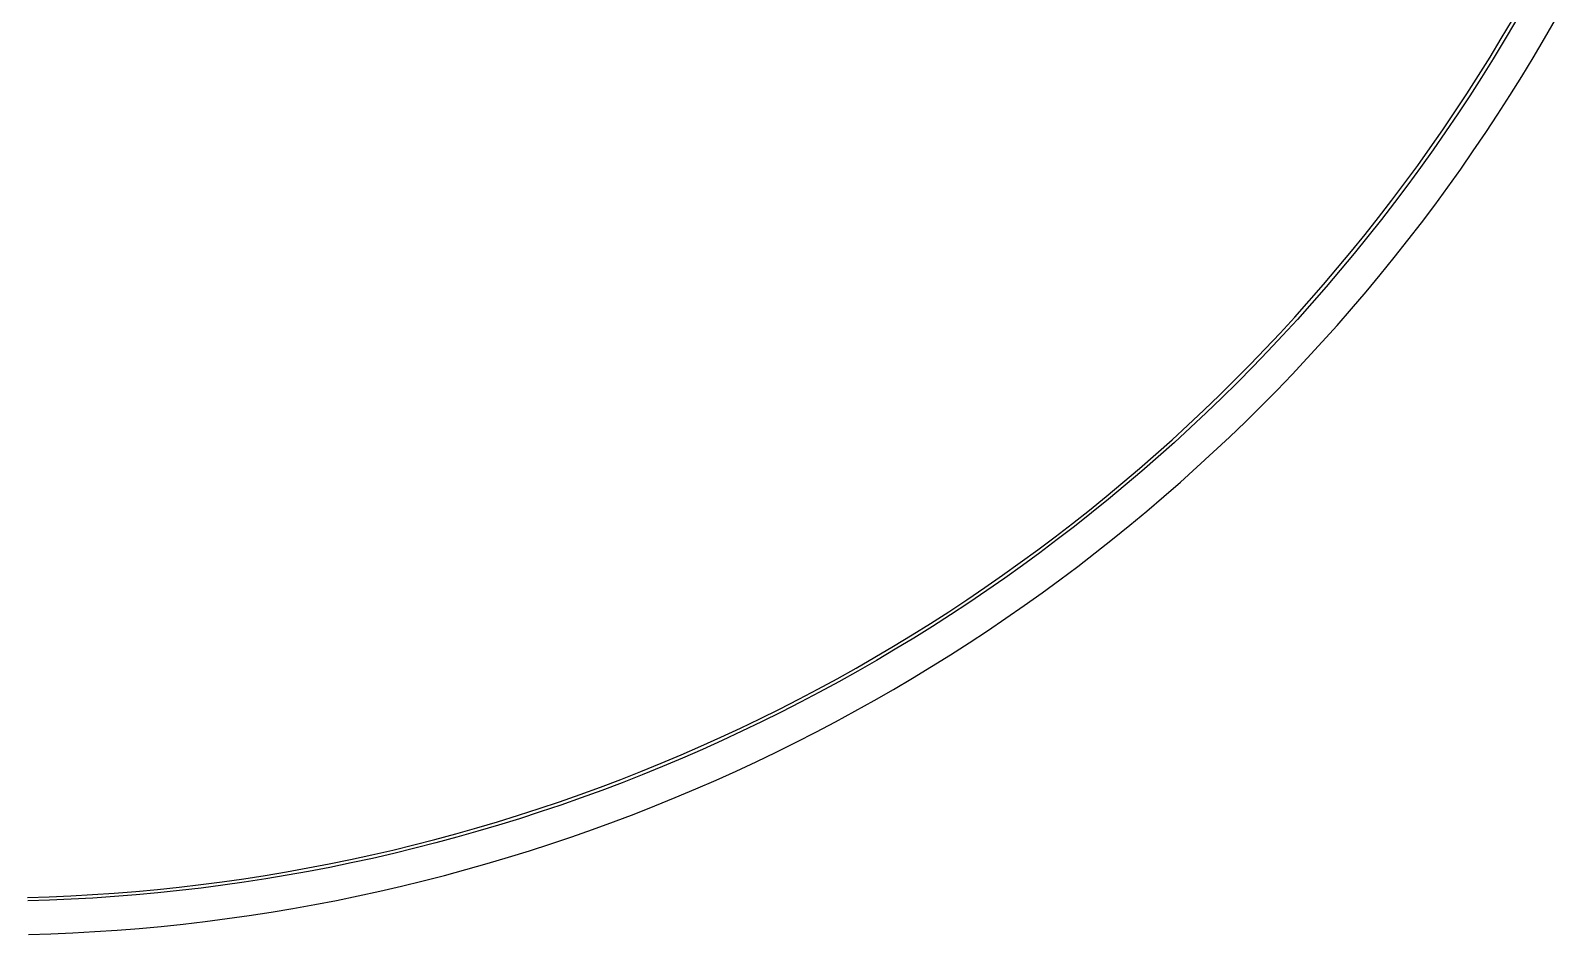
# Model space of a CAD drawing. Header units: metres. Extents: x -16 to 132, y -40 to 113.
# Drawn here: x 57.2 to 121.8, y -39.7 to -1.4 of the extents above; entities that cross this region are included whole.
import ezdxf

# ---------------------------------------------------------------- set-up
doc = ezdxf.new("R2010")
doc.units = ezdxf.units.M

msp = doc.modelspace()

# ---------------------------------------------------------------- linework, layer by layer
for p, q in [((119.486, -1.70554), (119.954, -0.91399)), ((120.083, -0.98952), (119.614, -1.78264)), ((121.314, -1.70706), (121.782, -0.8931)), ((119.008, -2.49126), (119.486, -1.70554)), ((119.614, -1.78264), (119.136, -2.56995)), ((120.837, -2.51524), (121.314, -1.70706)), ((118.521, -3.27107), (119.008, -2.49126)), ((119.136, -2.56995), (118.648, -3.35133)), ((120.349, -3.31749), (120.837, -2.51524)), ((118.024, -4.04486), (118.521, -3.27107)), ((118.648, -3.35133), (118.15, -4.12665)), ((119.852, -4.11369), (120.349, -3.31749)), ((117.518, -4.81248), (118.024, -4.04486)), ((118.15, -4.12665), (117.643, -4.89581)), ((119.345, -4.90375), (119.852, -4.11369)), ((117.003, -5.57384), (117.518, -4.81248)), ((117.643, -4.89581), (117.126, -5.65869)), ((118.828, -5.6875), (119.345, -4.90375)), ((116.478, -6.32881), (117.003, -5.57384)), ((117.126, -5.65869), (116.601, -6.41518)), ((118.301, -6.46486), (118.828, -5.6875)), ((115.944, -7.07729), (116.478, -6.32881)), ((116.601, -6.41518), (116.065, -7.16516)), ((115.401, -7.81915), (115.944, -7.07729)), ((117.766, -7.2357), (118.301, -6.46486)), ((116.065, -7.16516), (115.521, -7.90851)), ((117.22, -7.99992), (117.766, -7.2357)), ((114.848, -8.55429), (115.401, -7.81915)), ((115.521, -7.90851), (114.968, -8.64513)), ((116.666, -8.75737), (117.22, -7.99992)), ((114.287, -9.28261), (114.848, -8.55429)), ((114.968, -8.64513), (114.406, -9.37489)), ((116.102, -9.50798), (116.666, -8.75737)), ((113.717, -10.004), (114.287, -9.28261)), ((114.406, -9.37489), (113.834, -10.0977)), ((115.529, -10.2516), (116.102, -9.50798)), ((113.138, -10.7183), (113.717, -10.004)), ((113.834, -10.0977), (113.254, -10.8135)), ((114.947, -10.9881), (115.529, -10.2516)), ((112.551, -11.4255), (113.138, -10.7183)), ((113.254, -10.8135), (112.665, -11.522)), ((111.954, -12.1254), (112.551, -11.4255)), ((112.665, -11.522), (112.068, -12.2233)), ((114.356, -11.7175), (114.947, -10.9881)), ((111.349, -12.8179), (111.954, -12.1254)), ((112.068, -12.2233), (111.462, -12.9173)), ((113.756, -12.4395), (114.356, -11.7175)), ((110.736, -13.5029), (111.349, -12.8179)), ((111.462, -12.9173), (110.847, -13.6037)), ((113.147, -13.1541), (113.756, -12.4395)), ((110.115, -14.1804), (110.736, -13.5029)), ((112.529, -13.8612), (113.147, -13.1541)), ((109.485, -14.8502), (110.115, -14.1804)), ((110.847, -13.6037), (110.224, -14.2825)), ((111.903, -14.5606), (112.529, -13.8612)), ((108.847, -15.5122), (109.485, -14.8502)), ((110.224, -14.2825), (109.593, -14.9536)), ((111.268, -15.2523), (111.903, -14.5606)), ((109.593, -14.9536), (108.954, -15.617)), ((110.625, -15.9362), (111.268, -15.2523)), ((108.2, -16.1664), (108.847, -15.5122)), ((108.954, -15.617), (108.306, -16.2724)), ((109.974, -16.6122), (110.625, -15.9362)), ((107.546, -16.8125), (108.2, -16.1664)), ((108.306, -16.2724), (107.651, -16.9199)), ((109.314, -17.28), (109.974, -16.6122)), ((106.884, -17.4506), (107.546, -16.8125)), ((107.651, -16.9199), (106.988, -17.5592)), ((108.646, -17.9398), (109.314, -17.28)), ((105.537, -18.7021), (106.214, -18.0805)), ((106.214, -18.0805), (106.884, -17.4506)), ((106.988, -17.5592), (106.317, -18.1904)), ((107.97, -18.5913), (108.646, -17.9398)), ((104.852, -19.3154), (105.537, -18.7021)), ((106.317, -18.1904), (105.638, -18.8133)), ((107.286, -19.2344), (107.97, -18.5913)), ((104.159, -19.9203), (104.852, -19.3154)), ((105.638, -18.8133), (104.951, -19.4278)), ((106.595, -19.8691), (107.286, -19.2344)), ((103.459, -20.5165), (104.159, -19.9203)), ((104.951, -19.4278), (104.257, -20.0338)), ((105.895, -20.4953), (106.595, -19.8691)), ((102.752, -21.1042), (103.459, -20.5165)), ((103.556, -20.6313), (102.847, -21.2201)), ((104.257, -20.0338), (103.556, -20.6313)), ((105.188, -21.1129), (105.895, -20.4953)), ((102.038, -21.6831), (102.752, -21.1042)), ((102.847, -21.2201), (102.132, -21.8002)), ((104.474, -21.7217), (105.188, -21.1129)), ((101.317, -22.2532), (102.038, -21.6831)), ((102.132, -21.8002), (101.409, -22.3715)), ((103.751, -22.3217), (104.474, -21.7217)), ((100.588, -22.8145), (101.317, -22.2532)), ((101.409, -22.3715), (100.679, -22.9338)), ((103.022, -22.9128), (103.751, -22.3217)), ((99.8532, -23.3667), (100.588, -22.8145)), ((100.679, -22.9338), (99.9425, -23.4872)), ((102.286, -23.4949), (103.022, -22.9128)), ((99.1113, -23.9099), (99.8532, -23.3667)), ((99.9425, -23.4872), (99.1992, -24.0314)), ((101.542, -24.0679), (102.286, -23.4949)), ((97.6078, -24.9687), (98.3628, -24.4439)), ((98.3628, -24.4439), (99.1113, -23.9099)), ((99.1992, -24.0314), (98.4492, -24.5666)), ((100.791, -24.6318), (101.542, -24.0679)), ((96.8465, -25.4842), (97.6078, -24.9687)), ((97.6927, -25.0924), (96.9298, -25.609)), ((98.4492, -24.5666), (97.6927, -25.0924)), ((99.2697, -25.7316), (100.034, -25.1864)), ((100.034, -25.1864), (100.791, -24.6318)), ((96.0789, -25.9904), (96.8465, -25.4842)), ((96.9298, -25.609), (96.1607, -26.1161)), ((98.4989, -26.2675), (99.2697, -25.7316)), ((95.3051, -26.487), (96.0789, -25.9904)), ((96.1607, -26.1161), (95.3853, -26.6138)), ((97.7215, -26.7938), (98.4989, -26.2675)), ((93.7395, -27.4517), (94.5253, -26.9742)), ((94.604, -27.1019), (93.8167, -27.5804)), ((94.5253, -26.9742), (95.3051, -26.487)), ((95.3853, -26.6138), (94.604, -27.1019)), ((96.9378, -27.3106), (97.7215, -26.7938)), ((92.948, -27.9196), (93.7395, -27.4517)), ((93.8167, -27.5804), (93.0235, -28.0491)), ((96.1477, -27.8177), (96.9378, -27.3106)), ((91.348, -28.8259), (92.1508, -28.3777)), ((92.1508, -28.3777), (92.948, -27.9196)), ((93.0235, -28.0491), (92.2247, -28.5082)), ((94.5493, -28.8026), (95.3515, -28.315)), ((95.3515, -28.315), (96.1477, -27.8177)), ((90.5398, -29.2643), (91.348, -28.8259)), ((91.4203, -28.9574), (90.6105, -29.3966)), ((92.2247, -28.5082), (91.4203, -28.9574)), ((93.7411, -29.2803), (94.5493, -28.8026)), ((88.9075, -30.1112), (89.7263, -29.6928)), ((89.7263, -29.6928), (90.5398, -29.2643)), ((90.6105, -29.3966), (89.7953, -29.8259)), ((92.9271, -29.748), (93.7411, -29.2803)), ((88.0837, -30.5196), (88.9075, -30.1112)), ((88.975, -30.2452), (88.1495, -30.6544)), ((89.7953, -29.8259), (88.975, -30.2452)), ((91.2822, -30.6534), (92.1075, -30.2057)), ((92.1075, -30.2057), (92.9271, -29.748)), ((86.4214, -31.3058), (87.255, -30.9178)), ((87.255, -30.9178), (88.0837, -30.5196)), ((88.1495, -30.6544), (87.3191, -31.0534)), ((90.4516, -31.0908), (91.2822, -30.6534)), ((85.5831, -31.6835), (86.4214, -31.3058)), ((86.4838, -31.4422), (85.6439, -31.8207)), ((87.3191, -31.0534), (86.4838, -31.4422)), ((88.7745, -31.935), (89.6157, -31.518)), ((89.6157, -31.518), (90.4516, -31.0908)), ((83.8929, -32.4081), (84.7402, -32.051)), ((84.7993, -32.1889), (83.9503, -32.5466)), ((84.7402, -32.051), (85.5831, -31.6835)), ((85.6439, -31.8207), (84.7993, -32.1889)), ((87.9284, -32.3416), (88.7745, -31.935)), ((82.1855, -33.0909), (83.0413, -32.7547)), ((83.097, -32.894), (82.2395, -33.2308)), ((83.0413, -32.7547), (83.8929, -32.4081)), ((83.9503, -32.5466), (83.097, -32.894)), ((86.2214, -33.1234), (87.0773, -32.7377)), ((87.0773, -32.7377), (87.9284, -32.3416)), ((80.4619, -33.7316), (81.3257, -33.4165)), ((81.3779, -33.5571), (80.5124, -33.8728)), ((81.3257, -33.4165), (82.1855, -33.0909)), ((82.2395, -33.2308), (81.3779, -33.5571)), ((84.4957, -33.8632), (85.3608, -33.4986)), ((85.3608, -33.4986), (86.2214, -33.1234)), ((78.723, -34.3298), (79.5943, -34.036)), ((79.6431, -34.1779), (78.7701, -34.4722)), ((79.5943, -34.036), (80.4619, -33.7316)), ((80.5124, -33.8728), (79.6431, -34.1779)), ((82.7524, -34.5603), (83.6262, -34.2171)), ((83.6262, -34.2171), (84.4957, -33.8632)), ((76.97, -34.8851), (77.8482, -34.6128)), ((77.8935, -34.7558), (77.0135, -35.0287)), ((77.8482, -34.6128), (78.723, -34.3298)), ((78.7701, -34.4722), (77.8935, -34.7558)), ((81.8744, -34.8928), (82.7524, -34.5603)), ((74.3162, -35.6371), (75.2038, -35.3973)), ((75.2038, -35.3973), (76.0885, -35.1466)), ((76.1303, -35.2907), (75.2439, -35.5419)), ((76.0885, -35.1466), (76.97, -34.8851)), ((77.0135, -35.0287), (76.1303, -35.2907)), ((79.217, -35.8253), (80.1066, -35.5253)), ((80.1066, -35.5253), (80.9925, -35.2145)), ((80.9925, -35.2145), (81.8744, -34.8928)), ((71.6366, -36.2909), (72.5324, -36.0839)), ((72.5324, -36.0839), (73.4257, -35.866)), ((73.4621, -36.0115), (72.5671, -36.2298)), ((73.4257, -35.866), (74.3162, -35.6371)), ((74.3544, -35.7821), (73.4621, -36.0115)), ((75.2439, -35.5419), (74.3544, -35.7821)), ((77.4272, -36.3923), (78.3239, -36.1143)), ((78.3239, -36.1143), (79.217, -35.8253)), ((68.9346, -36.8456), (69.8375, -36.6717)), ((69.8668, -36.8188), (68.9621, -36.993)), ((69.8375, -36.6717), (70.7382, -36.4868)), ((70.7693, -36.6336), (69.8668, -36.8188)), ((70.7382, -36.4868), (71.6366, -36.2909)), ((71.6694, -36.4372), (70.7693, -36.6336)), ((72.5671, -36.2298), (71.6694, -36.4372)), ((75.6239, -36.9153), (76.5271, -36.6593)), ((76.5271, -36.6593), (77.4272, -36.3923)), ((64.392, -37.5479), (65.3038, -37.4298)), ((65.3038, -37.4298), (66.2142, -37.3004)), ((66.2362, -37.4488), (65.324, -37.5784)), ((66.2142, -37.3004), (67.1228, -37.1599)), ((67.1467, -37.308), (66.2362, -37.4488)), ((67.1228, -37.1599), (68.0297, -37.0083)), ((68.0554, -37.1561), (67.1467, -37.308)), ((68.0297, -37.0083), (68.9346, -36.8456)), ((68.9621, -36.993), (68.0554, -37.1561)), ((72.8963, -37.6163), (73.8084, -37.3938)), ((73.8084, -37.3938), (74.7176, -37.1601)), ((74.7176, -37.1601), (75.6239, -36.9153)), ((57.0591, -38.0888), (57.9782, -38.0606)), ((57.9782, -38.0606), (58.8968, -38.0211)), ((58.8968, -38.0211), (59.8148, -37.9704)), ((59.8148, -37.9704), (60.7322, -37.9084)), ((60.7433, -38.058), (59.8241, -38.1201)), ((60.7322, -37.9084), (61.6488, -37.8351)), ((61.6616, -37.9846), (60.7433, -38.058)), ((61.6488, -37.8351), (62.5643, -37.7506)), ((62.579, -37.8999), (61.6616, -37.9846)), ((62.5643, -37.7506), (63.4788, -37.6549)), ((63.4953, -37.804), (62.579, -37.8999)), ((63.4788, -37.6549), (64.392, -37.5479)), ((64.4104, -37.6968), (63.4953, -37.804)), ((65.324, -37.5784), (64.4104, -37.6968)), ((70.1448, -38.2165), (71.0644, -38.0277)), ((71.0644, -38.0277), (71.9816, -37.8276)), ((71.9816, -37.8276), (72.8963, -37.6163)), ((57.9837, -38.2105), (57.0628, -38.2388)), ((58.9041, -38.1709), (57.9837, -38.2105)), ((59.8241, -38.1201), (58.9041, -38.1709)), ((66.4453, -38.8584), (67.373, -38.7149)), ((67.373, -38.7149), (68.299, -38.5601)), ((68.299, -38.5601), (69.2229, -38.394)), ((69.2229, -38.394), (70.1448, -38.2165)), ((60.8481, -39.4791), (61.7839, -39.4043)), ((61.7839, -39.4043), (62.7187, -39.318)), ((62.7187, -39.318), (63.6524, -39.2203)), ((63.6524, -39.2203), (64.5848, -39.1111)), ((64.5848, -39.1111), (65.5158, -38.9904)), ((65.5158, -38.9904), (66.4453, -38.8584)), ((57.0978, -39.6633), (58.0361, -39.6346)), ((58.0361, -39.6346), (58.9741, -39.5942)), ((58.9741, -39.5942), (59.9114, -39.5424)), ((59.9114, -39.5424), (60.8481, -39.4791))]:
    msp.add_line(p, q)

doc.saveas('drawing.dxf')
